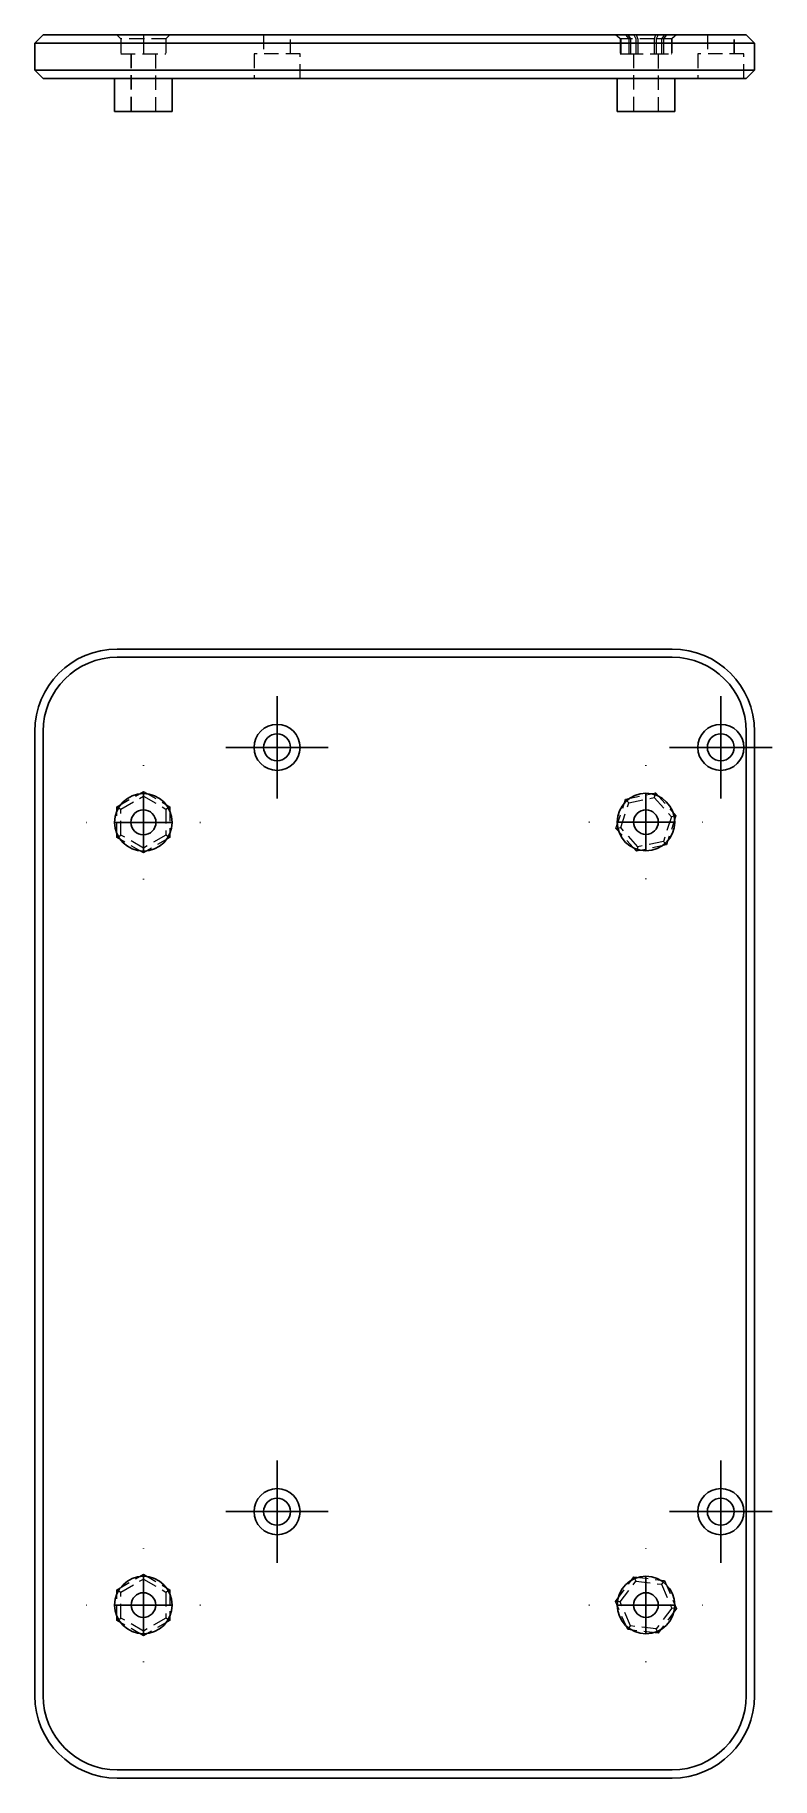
# Model space of a CAD drawing. Header units: millimetres. Extents: x 51 to 226, y 7 to 161.
# Drawn here: x 51.1 to 116.4, y 7 to 161.4 of the extents above.
import ezdxf

# ---------------------------------------------------------------- set-up
doc = ezdxf.new("R2010")
doc.units = ezdxf.units.MM
doc.linetypes.add('HIDDEN', pattern=[1.905, 1.27, -0.635])
doc.layers.add('10', color=7, linetype='Continuous')

# ---------------------------------------------------------------- blocks, each defined once
blk = doc.blocks.new('SW_CENTERMARKSYMBOL_0')
at = {"layer": '10', "color": 0}
for p, q in [((0, 2.5), (0, 4.54)), ((0, 0), (0, 2.5)), ((-2.5, 0), (-4.54, 0)), ((0, 0), (-2.5, 0)), ((0, 0), (0, -2.5)), ((0, 0), (2.5, 0)), ((2.5, 0), (4.54, 0)), ((0, -2.5), (0, -4.54))]:
    blk.add_line(p, q, dxfattribs=at)
blk = doc.blocks.new('SW_CENTERMARKSYMBOL_1')
at = {"layer": '10', "color": 0}
for p, q in [((0, 2.5), (0, 4.54)), ((0, 0), (0, 2.5)), ((-2.5, 0), (-4.54, 0)), ((0, 0), (-2.5, 0)), ((0, 0), (0, -2.5)), ((0, 0), (2.5, 0)), ((2.5, 0), (4.54, 0)), ((0, -2.5), (0, -4.54))]:
    blk.add_line(p, q, dxfattribs=at)
blk = doc.blocks.new('SW_CENTERMARKSYMBOL_2')
at = {"layer": '10', "color": 0}
for p, q in [((0, 2.5), (0, 4.54)), ((0, 0), (0, 2.5)), ((-2.5, 0), (-4.54, 0)), ((0, 0), (-2.5, 0)), ((0, 0), (0, -2.5)), ((0, 0), (2.5, 0)), ((2.5, 0), (4.54, 0)), ((0, -2.5), (0, -4.54))]:
    blk.add_line(p, q, dxfattribs=at)
blk = doc.blocks.new('SW_CENTERMARKSYMBOL_3')
at = {"layer": '10', "color": 0}
for p, q in [((0, 2.5), (0, 4.54)), ((0, 0), (0, 2.5)), ((-2.5, 0), (-4.54, 0)), ((0, 0), (-2.5, 0)), ((0, 0), (0, -2.5)), ((0, 0), (2.5, 0)), ((2.5, 0), (4.54, 0)), ((0, -2.5), (0, -4.54))]:
    blk.add_line(p, q, dxfattribs=at)
blk = doc.blocks.new('SW_CENTERMARKSYMBOL_4')
at = {"layer": '10', "color": 0}
for p, q in [((0, 5), (0, 5.05)), ((0, 0), (0, 2.5)), ((-5, 0), (-5.05, 0)), ((0, 0), (-2.5, 0)), ((0, 0), (0, -2.5)), ((0, 0), (2.5, 0)), ((5, 0), (5.05, 0)), ((0, -5), (0, -5.05))]:
    blk.add_line(p, q, dxfattribs=at)
blk = doc.blocks.new('SW_CENTERMARKSYMBOL_5')
at = {"layer": '10', "color": 0}
for p, q in [((0, 5), (0, 5.05)), ((0, 0), (0, 2.5)), ((-5, 0), (-5.05, 0)), ((0, 0), (-2.5, 0)), ((0, 0), (0, -2.5)), ((0, 0), (2.5, 0)), ((5, 0), (5.05, 0)), ((0, -5), (0, -5.05))]:
    blk.add_line(p, q, dxfattribs=at)
blk = doc.blocks.new('SW_CENTERMARKSYMBOL_6')
at = {"layer": '10', "color": 0}
for p, q in [((0, 5), (0, 5.05)), ((0, 0), (0, 2.5)), ((-5, 0), (-5.05, 0)), ((0, 0), (-2.5, 0)), ((0, 0), (0, -2.5)), ((0, 0), (2.5, 0)), ((5, 0), (5.05, 0)), ((0, -5), (0, -5.05))]:
    blk.add_line(p, q, dxfattribs=at)
blk = doc.blocks.new('SW_CENTERMARKSYMBOL_7')
at = {"layer": '10', "color": 0}
for p, q in [((0, 5), (0, 5.05)), ((0, 0), (0, 2.5)), ((-5, 0), (-5.05, 0)), ((0, 0), (-2.5, 0)), ((0, 0), (0, -2.5)), ((0, 0), (2.5, 0)), ((5, 0), (5.05, 0)), ((0, -5), (0, -5.05))]:
    blk.add_line(p, q, dxfattribs=at)

msp = doc.modelspace()

# ---------------------------------------------------------------- linework, layer by layer
at = {"color": 7, "linetype": 'Continuous', "lineweight": 25}
for p, q in [((51.12, 160.66), (51.85, 161.39)), ((51.12, 160.66), (58.42, 160.66)), ((51.12, 160.66), (51.12, 158.26)), ((58.42, 161.39), (51.85, 161.39)), ((107.58, 161.39), (58.42, 161.39)), ((58.42, 160.66), (107.58, 160.66)), ((114.15, 161.39), (107.58, 161.39)), ((107.58, 160.66), (114.88, 160.66)), ((114.15, 161.39), (114.88, 160.66)), ((114.88, 158.26), (114.88, 160.66)), ((58.42, 158.26), (51.12, 158.26)), ((51.12, 158.26), (51.85, 157.53)), ((51.85, 157.53), (58.42, 157.53)), ((58.18, 157.53), (58.18, 154.61)), ((58.18, 157.53), (58.18, 154.61)), ((107.58, 158.26), (58.42, 158.26)), ((58.42, 157.53), (107.58, 157.53)), ((63.29, 154.61), (63.29, 157.53)), ((102.71, 157.53), (102.71, 154.61)), ((114.88, 158.26), (107.58, 158.26)), ((107.58, 157.53), (114.15, 157.53)), ((107.82, 154.61), (107.82, 157.53)), ((114.15, 157.53), (114.88, 158.26)), ((63.29, 154.61), (58.18, 154.61)), ((58.18, 154.61), (58.18, 154.61)), ((107.82, 154.61), (102.71, 154.61)), ((107.58, 107), (58.42, 107)), ((58.42, 106.27), (107.58, 106.27)), ((51.12, 99.7), (51.12, 14.3)), ((51.85, 14.3), (51.85, 99.7)), ((114.15, 99.7), (114.15, 14.3)), ((114.88, 14.3), (114.88, 99.7)), ((107.58, 7.73), (58.42, 7.73)), ((58.42, 7), (107.58, 7))]:
    msp.add_line(p, q, dxfattribs=at)
at = {"color": 7, "linetype": 'HIDDEN', "lineweight": 18}
for p, q in [((58.38, 161.39), (58.75, 161.03)), ((60.74, 161.03), (58.75, 161.03)), ((58.75, 161.03), (58.75, 159.72)), ((60.74, 161.39), (60.74, 161.03)), ((62.73, 161.03), (60.74, 161.03)), ((60.74, 161.03), (60.74, 159.72)), ((62.73, 161.03), (63.09, 161.39)), ((62.73, 161.03), (62.73, 159.72)), ((71.39, 161.39), (71.39, 159.72)), ((71.39, 161.39), (71.39, 159.72)), ((73.77, 159.72), (73.77, 161.39)), ((73.77, 159.72), (73.77, 161.39)), ((102.98, 161.03), (102.56, 161.39)), ((102.6, 161.39), (103.02, 161.03)), ((103.02, 161.03), (102.98, 161.03)), ((102.98, 161.03), (102.98, 159.72)), ((103.73, 161.03), (103.02, 161.03)), ((103.02, 161.03), (103.02, 159.72)), ((103.45, 161.39), (103.73, 161.03)), ((103.64, 161.39), (103.89, 161.03)), ((105.98, 161.03), (103.73, 161.03)), ((103.73, 161.03), (103.73, 159.72)), ((103.89, 161.03), (103.89, 159.72)), ((104.19, 161.39), (104.36, 161.03)), ((104.36, 161.03), (104.36, 159.72)), ((104.55, 161.03), (104.42, 161.39)), ((104.55, 161.03), (104.55, 159.72)), ((106.11, 161.39), (105.98, 161.03)), ((107.51, 161.03), (105.98, 161.03)), ((105.98, 161.03), (105.98, 159.72)), ((106.34, 161.39), (106.17, 161.03)), ((106.17, 161.03), (106.17, 159.72)), ((106.89, 161.39), (106.64, 161.03)), ((106.64, 161.03), (106.64, 159.72)), ((107.08, 161.39), (106.8, 161.03)), ((106.8, 161.03), (106.8, 159.72)), ((107.92, 161.39), (107.51, 161.03)), ((107.51, 161.03), (107.51, 159.72)), ((107.54, 161.03), (107.51, 161.03)), ((107.96, 161.39), (107.54, 161.03)), ((107.54, 161.03), (107.54, 159.72)), ((110.7, 161.39), (110.7, 159.72)), ((110.71, 161.39), (110.71, 159.72)), ((113.08, 159.72), (113.08, 161.39)), ((113.09, 159.72), (113.09, 161.39)), ((58.75, 159.72), (60.74, 159.72)), ((59.63, 159.72), (59.63, 154.61)), ((59.64, 159.72), (59.64, 154.61)), ((60.74, 159.72), (62.73, 159.72)), ((61.83, 154.61), (61.83, 159.72)), ((61.85, 154.61), (61.85, 159.72)), ((74.62, 159.72), (70.54, 159.72)), ((70.54, 159.72), (70.54, 157.53)), ((74.62, 157.53), (74.62, 159.72)), ((102.98, 159.72), (103.02, 159.72)), ((103.02, 159.72), (103.73, 159.72)), ((103.73, 159.72), (105.98, 159.72)), ((104.17, 159.72), (104.17, 154.61)), ((105.98, 159.72), (107.51, 159.72)), ((106.36, 154.61), (106.36, 159.72)), ((107.51, 159.72), (107.54, 159.72)), ((113.94, 159.72), (109.85, 159.72)), ((109.85, 159.72), (109.85, 157.53)), ((113.94, 157.53), (113.94, 159.72)), ((63.29, 154.61), (63.29, 157.53)), ((58.38, 93.03), (60.74, 94.39)), ((60.74, 94.39), (60.74, 93.97)), ((60.74, 94.39), (63.09, 93.03)), ((103.45, 93.69), (106.11, 94.26)), ((106.11, 94.26), (105.98, 93.85)), ((106.11, 94.26), (107.92, 92.23)), ((58.38, 93.03), (58.75, 92.82)), ((58.38, 90.31), (58.38, 93.03)), ((58.75, 92.82), (60.74, 93.97)), ((58.75, 90.52), (58.75, 92.82)), ((60.74, 93.97), (62.73, 92.82)), ((62.73, 92.82), (63.09, 93.03)), ((62.73, 92.82), (62.73, 90.52)), ((63.09, 93.03), (63.09, 90.31)), ((102.6, 91.11), (103.45, 93.69)), ((103.02, 91.2), (103.73, 93.38)), ((103.45, 93.69), (103.73, 93.38)), ((103.73, 93.38), (105.98, 93.85)), ((105.98, 93.85), (107.51, 92.15)), ((102.6, 91.11), (103.02, 91.2)), ((104.42, 89.09), (102.6, 91.11)), ((104.55, 89.49), (103.02, 91.2)), ((107.51, 92.15), (106.8, 89.96)), ((107.92, 92.23), (107.08, 89.65)), ((107.92, 92.23), (107.51, 92.15)), ((58.38, 90.31), (58.75, 90.52)), ((60.74, 88.95), (58.38, 90.31)), ((60.74, 89.37), (58.75, 90.52)), ((62.73, 90.52), (60.74, 89.37)), ((63.09, 90.31), (60.74, 88.95)), ((63.09, 90.31), (62.73, 90.52)), ((107.08, 89.65), (104.42, 89.09)), ((106.8, 89.96), (104.55, 89.49)), ((107.08, 89.65), (106.8, 89.96)), ((60.74, 88.95), (60.74, 89.37)), ((104.55, 89.49), (104.42, 89.09)), ((58.38, 23.69), (60.74, 25.05)), ((60.74, 25.05), (60.74, 24.63)), ((60.74, 25.05), (63.09, 23.69)), ((102.56, 22.65), (104.19, 24.83)), ((104.19, 24.83), (104.36, 24.44)), ((104.19, 24.83), (106.89, 24.51)), ((58.38, 23.69), (58.75, 23.48)), ((58.38, 20.97), (58.38, 23.69)), ((58.75, 23.48), (60.74, 24.63)), ((58.75, 21.18), (58.75, 23.48)), ((60.74, 24.63), (62.73, 23.48)), ((62.73, 23.48), (63.09, 23.69)), ((62.73, 23.48), (62.73, 21.18)), ((63.09, 23.69), (63.09, 20.97)), ((102.98, 22.6), (104.36, 24.44)), ((104.36, 24.44), (106.64, 24.17)), ((106.89, 24.51), (106.64, 24.17)), ((106.64, 24.17), (107.54, 22.06)), ((106.89, 24.51), (107.96, 22.01)), ((102.98, 22.6), (102.56, 22.65)), ((103.64, 20.15), (102.56, 22.65)), ((103.89, 20.49), (102.98, 22.6)), ((107.54, 22.06), (106.17, 20.22)), ((107.96, 22.01), (106.34, 19.83)), ((107.96, 22.01), (107.54, 22.06)), ((58.38, 20.97), (58.75, 21.18)), ((60.74, 19.61), (58.38, 20.97)), ((60.74, 20.03), (58.75, 21.18)), ((62.73, 21.18), (60.74, 20.03)), ((63.09, 20.97), (60.74, 19.61)), ((63.09, 20.97), (62.73, 21.18)), ((103.64, 20.15), (103.89, 20.49)), ((106.34, 19.83), (103.64, 20.15)), ((106.17, 20.22), (103.89, 20.49)), ((106.34, 19.83), (106.17, 20.22)), ((60.74, 19.61), (60.74, 20.03))]:
    msp.add_line(p, q, dxfattribs=at)
at = {"color": 7, "linetype": 'Continuous', "lineweight": 25}
for centre, radius in [((72.58, 98.29), 2.04), ((72.58, 98.29), 1.19), ((111.89, 98.29), 2.04), ((111.89, 98.29), 1.19), ((60.74, 91.65), 2.55), ((105.26, 91.67), 2.55), ((60.74, 91.65), 1.11), ((105.26, 91.67), 1.09), ((72.58, 30.6), 2.04), ((111.89, 30.6), 2.04), ((72.58, 30.6), 1.19), ((111.89, 30.6), 1.19), ((60.74, 22.33), 2.55), ((105.26, 22.33), 2.55), ((60.74, 22.33), 1.09), ((105.26, 22.33), 1.09)]:
    msp.add_circle(centre, radius, dxfattribs=at)
for centre, radius, start, end in [((58.42, 99.7), 7.3, 90, 180), ((107.58, 99.7), 7.3, 0, 90), ((58.42, 99.7), 6.57, 90, 180), ((107.58, 99.7), 6.57, 0, 90), ((58.42, 14.3), 7.3, 180, 270), ((58.42, 14.3), 6.57, 180, 270), ((107.58, 14.3), 6.57, 270, 0), ((107.58, 14.3), 7.3, 270, 0)]:
    msp.add_arc(centre, radius, start, end, dxfattribs=at)

# ---------------------------------------------------------------- block references
at = {"layer": '10'}
for name, p in [('SW_CENTERMARKSYMBOL_3', (72.58, 98.29)), ('SW_CENTERMARKSYMBOL_0', (111.89, 98.29)), ('SW_CENTERMARKSYMBOL_5', (60.74, 91.65)), ('SW_CENTERMARKSYMBOL_6', (105.26, 91.67)), ('SW_CENTERMARKSYMBOL_2', (72.58, 30.6)), ('SW_CENTERMARKSYMBOL_1', (111.89, 30.6)), ('SW_CENTERMARKSYMBOL_7', (60.74, 22.33)), ('SW_CENTERMARKSYMBOL_4', (105.26, 22.33))]:
    msp.add_blockref(name, p, dxfattribs=at)

doc.saveas('drawing.dxf')
